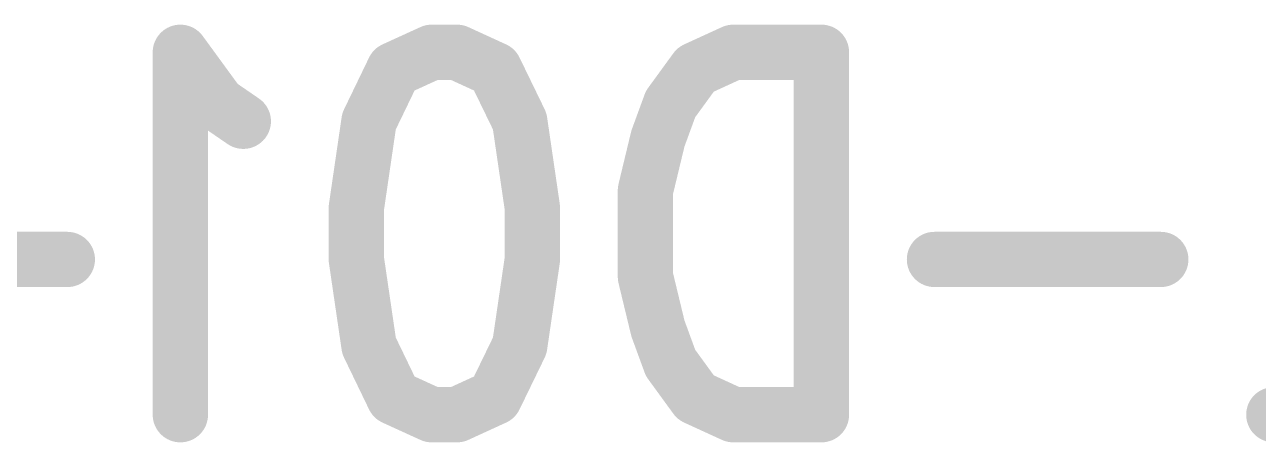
# Model space of a CAD drawing. Extents: x 100 to 144.1, y 92.1 to 144.1.
# Drawn here: x 111.655 to 113.886, y 118.909 to 119.666 of the extents above; entities that cross this region are included whole.
import ezdxf

# ---------------------------------------------------------------- set-up
doc = ezdxf.new("R2010")
doc.units = 0
doc.layers.get('0').update_dxf_attribs({"linetype": 'CONTINUOUS'})
doc.layers.add('SILK-BOTTOM_PHO', color=14, linetype='CONTINUOUS')

# ---------------------------------------------------------------- blocks, each defined once
blk = doc.blocks.new('ROUND_1')
at = {"const_width": 0.050038}
blk.add_lwpolyline([(-0.025018, 0, 1), (0.025018, 0, 1)], format="xyb", close=True, dxfattribs=at)

msp = doc.modelspace()

# ---------------------------------------------------------------- linework, layer by layer
at = {"layer": 'SILK-BOTTOM_PHO', "const_width": 0.100076}
for points in [[(112.004602, 119.521986), (111.936276, 119.615712)], [(111.936276, 119.615712), (111.936276, 118.959376)], [(112.32261, 119.58447), (112.390936, 119.615712)], [(112.390936, 119.615712), (112.436402, 119.615712)], [(112.436402, 119.615712), (112.504474, 119.58447)], [(112.936274, 119.615712), (112.868202, 119.58447)], [(113.095532, 119.615712), (112.936274, 119.615712)], [(113.095532, 119.615712), (113.095532, 118.959376)], [(112.277398, 119.490744), (112.32261, 119.58447)], [(112.504474, 119.58447), (112.54994, 119.490744)], [(112.868202, 119.58447), (112.822736, 119.521986)], [(112.050068, 119.490744), (112.004602, 119.521986)], [(112.822736, 119.521986), (112.799876, 119.459502)], [(112.254538, 119.33428), (112.277398, 119.490744)], [(112.54994, 119.490744), (112.5728, 119.33428)], [(112.799876, 119.459502), (112.77727, 119.365522)], [(112.77727, 119.365522), (112.77727, 119.209312)], [(112.254538, 119.240554), (112.254538, 119.33428)], [(112.5728, 119.33428), (112.5728, 119.240554)], [(111.731806, 119.240554), (111.322612, 119.240554)], [(112.277398, 119.084344), (112.254538, 119.240554)], [(112.5728, 119.240554), (112.54994, 119.084344)], [(113.709196, 119.240554), (113.300002, 119.240554)], [(112.77727, 119.209312), (112.799876, 119.115586)], [(112.799876, 119.115586), (112.822736, 119.053102)], [(112.32261, 118.990618), (112.277398, 119.084344)], [(112.54994, 119.084344), (112.504474, 118.990618)], [(112.822736, 119.053102), (112.868202, 118.990618)], [(112.390936, 118.959376), (112.32261, 118.990618)], [(112.504474, 118.990618), (112.436402, 118.959376)], [(112.868202, 118.990618), (112.936274, 118.959376)], [(112.436402, 118.959376), (112.390936, 118.959376)], [(112.936274, 118.959376), (113.095532, 118.959376)], [(114.231928, 118.959376), (113.913666, 118.959376)]]:
    msp.add_lwpolyline(points, dxfattribs=at)

# ---------------------------------------------------------------- block references
at = {"layer": 'SILK-BOTTOM_PHO'}
for p in [(111.936276, 119.615712), (112.390936, 119.615712), (112.436402, 119.615712), (112.436402, 119.615712), (112.936274, 119.615712), (113.095532, 119.615712), (113.095532, 119.615712), (112.32261, 119.58447), (112.504474, 119.58447), (112.868202, 119.58447), (112.004602, 119.521986), (112.822736, 119.521986), (112.050068, 119.490744), (112.277398, 119.490744), (112.54994, 119.490744), (112.799876, 119.459502), (112.799876, 119.459502), (112.77727, 119.365522), (112.254538, 119.33428), (112.5728, 119.33428), (111.731806, 119.240554), (112.254538, 119.240554), (112.5728, 119.240554), (113.300002, 119.240554), (113.709196, 119.240554), (112.77727, 119.209312), (112.799876, 119.115586), (112.277398, 119.084344), (112.54994, 119.084344), (112.822736, 119.053102), (112.32261, 118.990618), (112.504474, 118.990618), (112.868202, 118.990618), (111.936276, 118.959376), (112.390936, 118.959376), (112.436402, 118.959376), (112.936274, 118.959376), (113.095532, 118.959376), (113.095532, 118.959376), (113.913666, 118.959376)]:
    msp.add_blockref('ROUND_1', p, dxfattribs=at)

doc.saveas('drawing.dxf')
